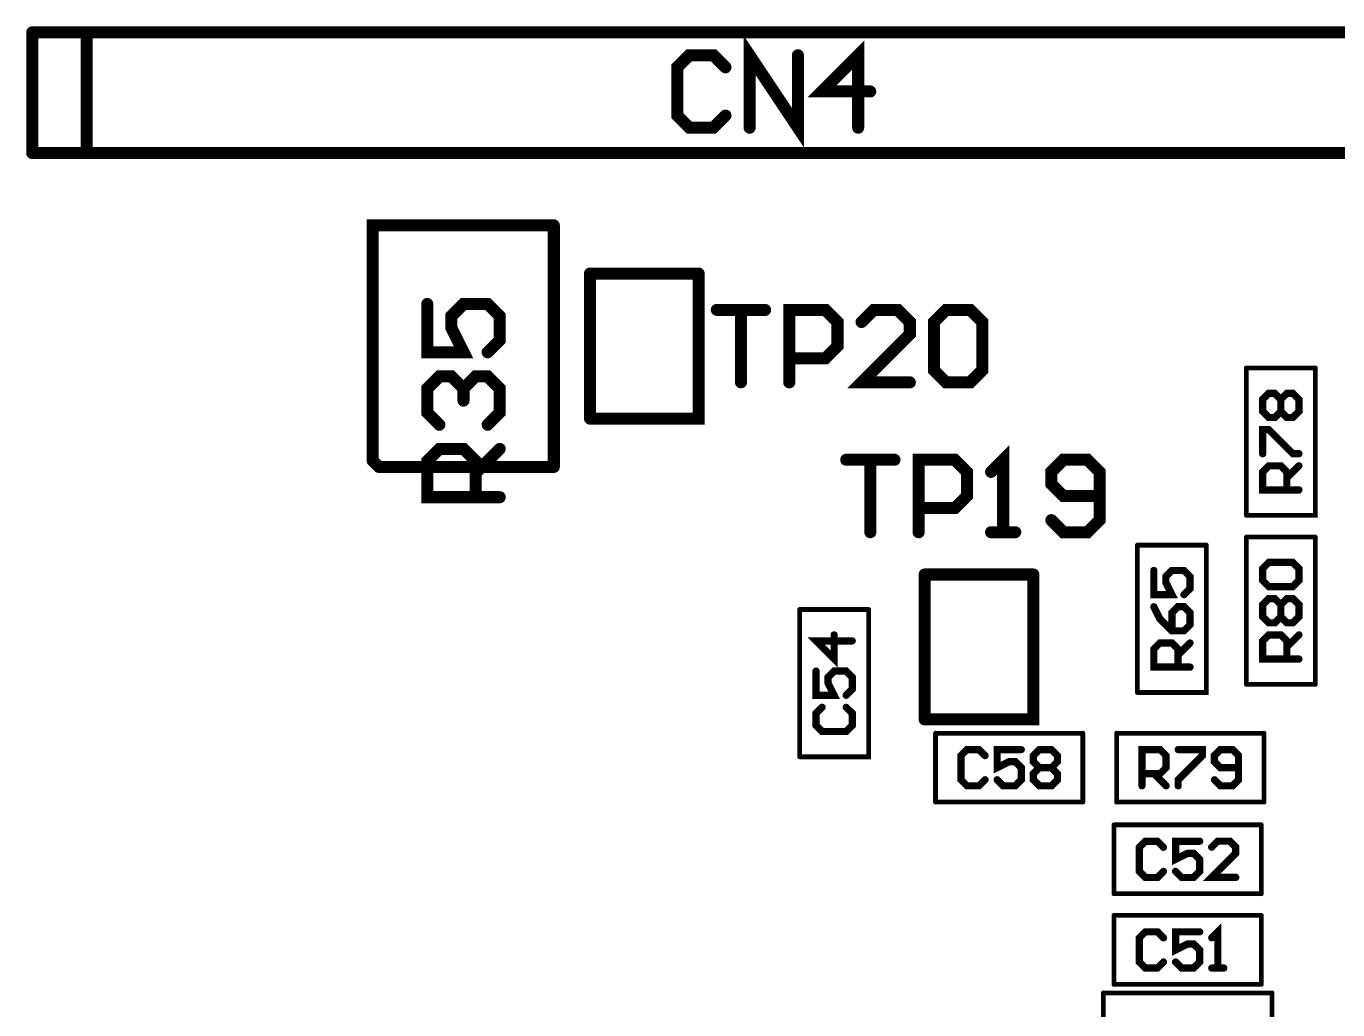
# Model space of a CAD drawing. Extents: x -4.2 to 14.8, y -3.5 to 8.8.
# Drawn here: x 5.161 to 6.247, y 3.25 to 4.064 of the extents above; entities that cross this region are included whole.
import ezdxf

# ---------------------------------------------------------------- set-up
doc = ezdxf.new("R2010")
doc.units = 0
doc.layers.add('2D_LINE_00', color=1, linetype='CONTINUOUS')

# ---------------------------------------------------------------- blocks, each defined once
blk = doc.blocks.new('SMOOTH_0$01')
at = {"const_width": 0.005}
blk.add_lwpolyline([(-0.0025, 0, 1), (0.0025, 0, 1)], format="xyb", close=True, dxfattribs=at)
blk = doc.blocks.new('DRAWING_3077')
at = {"layer": '2D_LINE_00', "const_width": 0.01}
blk.add_lwpolyline([(0, 0), (0, 0.1)], dxfattribs=at)
at = {"layer": '2D_LINE_00'}
for p in [(0, 0.1), (0, 0)]:
    blk.add_blockref('SMOOTH_0$01', p, dxfattribs=at)
blk = doc.blocks.new('DRAWING_3078')
at = {"layer": '2D_LINE_00', "const_width": 0.01}
blk.add_lwpolyline([(0, 0), (1.24, 0)], dxfattribs=at)
at = {"layer": '2D_LINE_00'}
for p in [(0, 0), (1.24, 0)]:
    blk.add_blockref('SMOOTH_0$01', p, dxfattribs=at)
blk = doc.blocks.new('DRAWING_3080')
at = {"layer": '2D_LINE_00', "const_width": 0.01}
blk.add_lwpolyline([(0, 0), (1.24, 0)], dxfattribs=at)
at = {"layer": '2D_LINE_00'}
for p in [(0, 0), (1.24, 0)]:
    blk.add_blockref('SMOOTH_0$01', p, dxfattribs=at)
blk = doc.blocks.new('DRAWING_3081')
at = {"layer": '2D_LINE_00', "const_width": 0.01}
blk.add_lwpolyline([(0, 0), (0, 0.1)], dxfattribs=at)
at = {"layer": '2D_LINE_00'}
for p in [(0, 0.1), (0, 0)]:
    blk.add_blockref('SMOOTH_0$01', p, dxfattribs=at)
blk = doc.blocks.new('DRAWING_3132')
at = {"layer": '2D_LINE_00', "const_width": 0.01}
blk.add_lwpolyline([(0, 0), (0.005, -0.005)], dxfattribs=at)
at = {"layer": '2D_LINE_00'}
for p in [(0, 0), (0.005, -0.005)]:
    blk.add_blockref('SMOOTH_0$01', p, dxfattribs=at)
blk = doc.blocks.new('DRAWING_3133')
at = {"layer": '2D_LINE_00', "const_width": 0.01}
blk.add_lwpolyline([(0, 0), (0, 0.195), (0.15, 0.195)], dxfattribs=at)
at = {"layer": '2D_LINE_00'}
for p in [(0, 0.195), (0.15, 0.195), (0, 0)]:
    blk.add_blockref('SMOOTH_0$01', p, dxfattribs=at)
blk = doc.blocks.new('DRAWING_3134')
at = {"layer": '2D_LINE_00', "const_width": 0.01}
blk.add_lwpolyline([(0, 0), (0, 0.2)], dxfattribs=at)
at = {"layer": '2D_LINE_00'}
for p in [(0, 0.2), (0, 0)]:
    blk.add_blockref('SMOOTH_0$01', p, dxfattribs=at)
blk = doc.blocks.new('DRAWING_3135')
at = {"layer": '2D_LINE_00', "const_width": 0.01}
blk.add_lwpolyline([(0, 0), (0.145, 0)], dxfattribs=at)
at = {"layer": '2D_LINE_00'}
for p in [(0, 0), (0.145, 0)]:
    blk.add_blockref('SMOOTH_0$01', p, dxfattribs=at)
blk = doc.blocks.new('DRAWING_3184')
at = {"layer": '2D_LINE_00', "const_width": 0.01}
blk.add_lwpolyline([(0, 0), (0, 0.12)], dxfattribs=at)
at = {"layer": '2D_LINE_00'}
for p in [(0, 0.12), (0, 0)]:
    blk.add_blockref('SMOOTH_0$01', p, dxfattribs=at)
blk = doc.blocks.new('DRAWING_3185')
at = {"layer": '2D_LINE_00', "const_width": 0.01}
blk.add_lwpolyline([(0, 0), (0.09, 0), (0.09, 0.12)], dxfattribs=at)
at = {"layer": '2D_LINE_00'}
for p in [(0.09, 0.12), (0, 0), (0.09, 0)]:
    blk.add_blockref('SMOOTH_0$01', p, dxfattribs=at)
blk = doc.blocks.new('DRAWING_3186')
at = {"layer": '2D_LINE_00', "const_width": 0.01}
blk.add_lwpolyline([(0, 0), (0.09, 0)], dxfattribs=at)
at = {"layer": '2D_LINE_00'}
for p in [(0, 0), (0.09, 0)]:
    blk.add_blockref('SMOOTH_0$01', p, dxfattribs=at)
blk = doc.blocks.new('DRAWING_3190')
at = {"layer": '2D_LINE_00', "const_width": 0.01}
blk.add_lwpolyline([(0, 0), (0, 0.12)], dxfattribs=at)
at = {"layer": '2D_LINE_00'}
for p in [(0, 0.12), (0, 0)]:
    blk.add_blockref('SMOOTH_0$01', p, dxfattribs=at)
blk = doc.blocks.new('DRAWING_3191')
at = {"layer": '2D_LINE_00', "const_width": 0.01}
blk.add_lwpolyline([(0, 0), (0.09, 0), (0.09, 0.12)], dxfattribs=at)
at = {"layer": '2D_LINE_00'}
for p in [(0.09, 0.12), (0, 0), (0.09, 0)]:
    blk.add_blockref('SMOOTH_0$01', p, dxfattribs=at)
blk = doc.blocks.new('DRAWING_3192')
at = {"layer": '2D_LINE_00', "const_width": 0.01}
blk.add_lwpolyline([(0, 0), (0.09, 0)], dxfattribs=at)
at = {"layer": '2D_LINE_00'}
for p in [(0, 0), (0.09, 0)]:
    blk.add_blockref('SMOOTH_0$01', p, dxfattribs=at)
blk = doc.blocks.new('DRAWING_3339')
at = {"layer": '2D_LINE_00', "const_width": 0.01}
blk.add_lwpolyline([(0, 0), (-0.01, 0.01), (-0.02999, 0.01), (-0.03999, 0), (-0.03999, -0.03998), (-0.02999, -0.04998), (-0.01, -0.04998), (0, -0.03998)], dxfattribs=at)
at = {"layer": '2D_LINE_00'}
for p in [(-0.02999, 0.01), (-0.01, 0.01), (-0.03999, 0), (0, 0), (-0.03999, -0.03998), (0, -0.03998), (-0.02999, -0.04998), (-0.01, -0.04998)]:
    blk.add_blockref('SMOOTH_0$01', p, dxfattribs=at)
blk = doc.blocks.new('DRAWING_3340')
at = {"layer": '2D_LINE_00', "const_width": 0.01}
blk.add_lwpolyline([(0, 0), (0, 0.05998), (0.03999, 0), (0.03999, 0.05998)], dxfattribs=at)
at = {"layer": '2D_LINE_00'}
for p in [(0, 0.05998), (0.03999, 0.05998), (0, 0), (0.03999, 0)]:
    blk.add_blockref('SMOOTH_0$01', p, dxfattribs=at)
blk = doc.blocks.new('DRAWING_3341')
at = {"layer": '2D_LINE_00', "const_width": 0.01}
blk.add_lwpolyline([(0, 0), (0, 0.05998), (-0.02999, 0.02999), (0.01, 0.02999)], dxfattribs=at)
at = {"layer": '2D_LINE_00'}
for p in [(0, 0.05998), (-0.02999, 0.02999), (0.01, 0.02999), (0, 0)]:
    blk.add_blockref('SMOOTH_0$01', p, dxfattribs=at)
blk = doc.blocks.new('DRAWING_3380')
at = {"layer": '2D_LINE_00', "const_width": 0.01}
blk.add_lwpolyline([(0, 0), (-0.05998, 0), (-0.05998, 0.02999), (-0.04998, 0.03999), (-0.02999, 0.03999), (-0.01999, 0.02999), (-0.01999, 0)], dxfattribs=at)
at = {"layer": '2D_LINE_00'}
for p in [(-0.04998, 0.03999), (-0.02999, 0.03999), (-0.05998, 0.02999), (-0.01999, 0.02999), (-0.05998, 0), (-0.01999, 0), (0, 0)]:
    blk.add_blockref('SMOOTH_0$01', p, dxfattribs=at)
blk = doc.blocks.new('DRAWING_3381')
at = {"layer": '2D_LINE_00', "const_width": 0.01}
blk.add_lwpolyline([(0, 0), (0.01999, 0.02)], dxfattribs=at)
at = {"layer": '2D_LINE_00'}
for p in [(0.01999, 0.02), (0, 0)]:
    blk.add_blockref('SMOOTH_0$01', p, dxfattribs=at)
blk = doc.blocks.new('DRAWING_3382')
at = {"layer": '2D_LINE_00', "const_width": 0.01}
blk.add_lwpolyline([(0, 0), (-0.01, 0.01), (-0.01, 0.02999), (0, 0.03999), (0.00999, 0.03999), (0.01999, 0.02999), (0.01999, 0.01999), (0.01999, 0.02999), (0.02999, 0.03999), (0.03998, 0.03999), (0.04998, 0.02999), (0.04998, 0.01), (0.03998, 0)], dxfattribs=at)
at = {"layer": '2D_LINE_00'}
for p in [(0, 0.03999), (0.00999, 0.03999), (0.02999, 0.03999), (0.03998, 0.03999), (-0.01, 0.02999), (0.01999, 0.02999), (0.01999, 0.02999), (0.04998, 0.02999), (0.01999, 0.01999), (-0.01, 0.01), (0.04998, 0.01), (0, 0), (0.03998, 0)]:
    blk.add_blockref('SMOOTH_0$01', p, dxfattribs=at)
blk = doc.blocks.new('DRAWING_3383')
at = {"layer": '2D_LINE_00', "const_width": 0.01}
blk.add_lwpolyline([(0, 0), (0, -0.03999), (0.02999, -0.03999), (0.01999, -0.01999), (0.01999, -0.01), (0.02999, 0), (0.04998, 0), (0.05998, -0.01), (0.05998, -0.02999), (0.04998, -0.03999)], dxfattribs=at)
at = {"layer": '2D_LINE_00'}
for p in [(0, 0), (0.02999, 0), (0.04998, 0), (0.01999, -0.01), (0.05998, -0.01), (0.01999, -0.01999), (0.05998, -0.02999), (0, -0.03999), (0.02999, -0.03999), (0.04998, -0.03999)]:
    blk.add_blockref('SMOOTH_0$01', p, dxfattribs=at)
blk = doc.blocks.new('DRAWING_3423')
at = {"layer": '2D_LINE_00', "const_width": 0.01}
blk.add_lwpolyline([(0, 0), (0.03999, 0), (0.01999, 0), (0.01999, -0.05998)], dxfattribs=at)
at = {"layer": '2D_LINE_00'}
for p in [(0, 0), (0.01999, 0), (0.03999, 0), (0.01999, -0.05998)]:
    blk.add_blockref('SMOOTH_0$01', p, dxfattribs=at)
blk = doc.blocks.new('DRAWING_3424')
at = {"layer": '2D_LINE_00', "const_width": 0.01}
blk.add_lwpolyline([(0, 0), (0, 0.05998), (0.02999, 0.05998), (0.03999, 0.04998), (0.03999, 0.02999), (0.02999, 0.01999), (0, 0.01999)], dxfattribs=at)
at = {"layer": '2D_LINE_00'}
for p in [(0, 0.05998), (0.02999, 0.05998), (0.03999, 0.04998), (0.03999, 0.02999), (0, 0.01999), (0.02999, 0.01999), (0, 0)]:
    blk.add_blockref('SMOOTH_0$01', p, dxfattribs=at)
blk = doc.blocks.new('DRAWING_3425')
at = {"layer": '2D_LINE_00', "const_width": 0.01}
blk.add_lwpolyline([(0, 0), (-0.03999, 0), (0, 0.03999), (0, 0.04998), (-0.01, 0.05998), (-0.02999, 0.05998), (-0.03999, 0.04998)], dxfattribs=at)
at = {"layer": '2D_LINE_00'}
for p in [(-0.03999, 0.04998), (-0.02999, 0.05998), (-0.01, 0.05998), (0, 0.04998), (0, 0.03999), (-0.03999, 0), (0, 0)]:
    blk.add_blockref('SMOOTH_0$01', p, dxfattribs=at)
blk = doc.blocks.new('DRAWING_3426')
at = {"layer": '2D_LINE_00', "const_width": 0.01}
blk.add_lwpolyline([(0, 0), (0.01, 0.01), (0.02999, 0.01), (0.03999, 0), (0.03999, -0.03998), (0.02999, -0.04998), (0.01, -0.04998), (0, -0.03998), (0, 0)], dxfattribs=at)
at = {"layer": '2D_LINE_00'}
for p in [(0.01, 0.01), (0.02999, 0.01), (0, 0), (0, 0), (0.03999, 0), (0, -0.03998), (0.03999, -0.03998), (0.01, -0.04998), (0.02999, -0.04998)]:
    blk.add_blockref('SMOOTH_0$01', p, dxfattribs=at)
blk = doc.blocks.new('DRAWING_3430')
at = {"layer": '2D_LINE_00', "const_width": 0.01}
blk.add_lwpolyline([(0, 0), (0.03999, 0), (0.01999, 0), (0.01999, -0.05998)], dxfattribs=at)
at = {"layer": '2D_LINE_00'}
for p in [(0, 0), (0.01999, 0), (0.03999, 0), (0.01999, -0.05998)]:
    blk.add_blockref('SMOOTH_0$01', p, dxfattribs=at)
blk = doc.blocks.new('DRAWING_3431')
at = {"layer": '2D_LINE_00', "const_width": 0.01}
blk.add_lwpolyline([(0, 0), (0, 0.05998), (0.02999, 0.05998), (0.03999, 0.04998), (0.03999, 0.02999), (0.02999, 0.01999), (0, 0.01999)], dxfattribs=at)
at = {"layer": '2D_LINE_00'}
for p in [(0, 0.05998), (0.02999, 0.05998), (0.03999, 0.04998), (0.03999, 0.02999), (0, 0.01999), (0.02999, 0.01999), (0, 0)]:
    blk.add_blockref('SMOOTH_0$01', p, dxfattribs=at)
blk = doc.blocks.new('DRAWING_3432')
at = {"layer": '2D_LINE_00', "const_width": 0.01}
blk.add_lwpolyline([(0, 0), (0.02, 0), (0.01, 0), (0.01, 0.05998), (0, 0.04998)], dxfattribs=at)
at = {"layer": '2D_LINE_00'}
for p in [(0, 0.04998), (0.01, 0.05998), (0, 0), (0.01, 0), (0.02, 0)]:
    blk.add_blockref('SMOOTH_0$01', p, dxfattribs=at)
blk = doc.blocks.new('DRAWING_3433')
at = {"layer": '2D_LINE_00', "const_width": 0.01}
blk.add_lwpolyline([(0, 0), (0.01, -0.01), (0.03, -0.01), (0.03999, 0), (0.03999, 0.03998), (0.03, 0.04998), (0.01, 0.04998), (0, 0.03998), (0, 0.02999), (0.01, 0.01999), (0.03999, 0.01999)], dxfattribs=at)
at = {"layer": '2D_LINE_00'}
for p in [(0.01, 0.04998), (0.03, 0.04998), (0, 0.03998), (0.03999, 0.03998), (0, 0.02999), (0.01, 0.01999), (0.03999, 0.01999), (0, 0), (0.03999, 0), (0.01, -0.01), (0.03, -0.01)]:
    blk.add_blockref('SMOOTH_0$01', p, dxfattribs=at)
blk = doc.blocks.new('SMOOTH_0$00394')
at = {"const_width": 0.00197}
blk.add_lwpolyline([(-0.001, 0, 1), (0.001, 0, 1)], format="xyb", close=True, dxfattribs=at)
blk = doc.blocks.new('DRAWING_3766')
at = {"layer": '2D_LINE_00', "const_width": 0.00394}
blk.add_lwpolyline([(0, 0), (0, 0.07874)], dxfattribs=at)
at = {"layer": '2D_LINE_00'}
for p in [(0, 0.07874), (0, 0)]:
    blk.add_blockref('SMOOTH_0$00394', p, dxfattribs=at)
blk = doc.blocks.new('DRAWING_3767')
at = {"layer": '2D_LINE_00', "const_width": 0.00394}
blk.add_lwpolyline([(0, 0), (0.13976, 0)], dxfattribs=at)
at = {"layer": '2D_LINE_00'}
for p in [(0, 0), (0.13976, 0)]:
    blk.add_blockref('SMOOTH_0$00394', p, dxfattribs=at)
blk = doc.blocks.new('DRAWING_3769')
at = {"layer": '2D_LINE_00', "const_width": 0.00394}
blk.add_lwpolyline([(0, 0), (0, 0.07874)], dxfattribs=at)
at = {"layer": '2D_LINE_00'}
for p in [(0, 0.07874), (0, 0)]:
    blk.add_blockref('SMOOTH_0$00394', p, dxfattribs=at)
blk = doc.blocks.new('DRAWING_3830')
at = {"layer": '2D_LINE_00', "const_width": 0.00394}
blk.add_lwpolyline([(0, 0), (0.05708, 0)], dxfattribs=at)
at = {"layer": '2D_LINE_00'}
for p in [(0, 0), (0.05708, 0)]:
    blk.add_blockref('SMOOTH_0$00394', p, dxfattribs=at)
blk = doc.blocks.new('DRAWING_3831')
at = {"layer": '2D_LINE_00', "const_width": 0.00394}
blk.add_lwpolyline([(0, 0), (0.05708, 0)], dxfattribs=at)
at = {"layer": '2D_LINE_00'}
for p in [(0, 0), (0.05708, 0)]:
    blk.add_blockref('SMOOTH_0$00394', p, dxfattribs=at)
blk = doc.blocks.new('DRAWING_3832')
at = {"layer": '2D_LINE_00', "const_width": 0.00394}
blk.add_lwpolyline([(0, 0), (0, 0.12204)], dxfattribs=at)
at = {"layer": '2D_LINE_00'}
for p in [(0, 0.12204), (0, 0)]:
    blk.add_blockref('SMOOTH_0$00394', p, dxfattribs=at)
blk = doc.blocks.new('DRAWING_3833')
at = {"layer": '2D_LINE_00', "const_width": 0.00394}
blk.add_lwpolyline([(0, 0), (0, 0.12204)], dxfattribs=at)
at = {"layer": '2D_LINE_00'}
for p in [(0, 0.12204), (0, 0)]:
    blk.add_blockref('SMOOTH_0$00394', p, dxfattribs=at)
blk = doc.blocks.new('DRAWING_3834')
at = {"layer": '2D_LINE_00', "const_width": 0.00394}
blk.add_lwpolyline([(0, 0), (0, 0.05708)], dxfattribs=at)
at = {"layer": '2D_LINE_00'}
for p in [(0, 0.05708), (0, 0)]:
    blk.add_blockref('SMOOTH_0$00394', p, dxfattribs=at)
blk = doc.blocks.new('DRAWING_3835')
at = {"layer": '2D_LINE_00', "const_width": 0.00394}
blk.add_lwpolyline([(0, 0), (0, 0.05708)], dxfattribs=at)
at = {"layer": '2D_LINE_00'}
for p in [(0, 0.05708), (0, 0)]:
    blk.add_blockref('SMOOTH_0$00394', p, dxfattribs=at)
blk = doc.blocks.new('DRAWING_3836')
at = {"layer": '2D_LINE_00', "const_width": 0.00394}
blk.add_lwpolyline([(0, 0), (0.12204, 0)], dxfattribs=at)
at = {"layer": '2D_LINE_00'}
for p in [(0, 0), (0.12204, 0)]:
    blk.add_blockref('SMOOTH_0$00394', p, dxfattribs=at)
blk = doc.blocks.new('DRAWING_3837')
at = {"layer": '2D_LINE_00', "const_width": 0.00394}
blk.add_lwpolyline([(0, 0), (0.12204, 0)], dxfattribs=at)
at = {"layer": '2D_LINE_00'}
for p in [(0, 0), (0.12204, 0)]:
    blk.add_blockref('SMOOTH_0$00394', p, dxfattribs=at)
blk = doc.blocks.new('DRAWING_3838')
at = {"layer": '2D_LINE_00', "const_width": 0.00394}
blk.add_lwpolyline([(0, 0), (0.05708, 0)], dxfattribs=at)
at = {"layer": '2D_LINE_00'}
for p in [(0, 0), (0.05708, 0)]:
    blk.add_blockref('SMOOTH_0$00394', p, dxfattribs=at)
blk = doc.blocks.new('DRAWING_3839')
at = {"layer": '2D_LINE_00', "const_width": 0.00394}
blk.add_lwpolyline([(0, 0), (0.05708, 0), (0.05708, 0.12204)], dxfattribs=at)
at = {"layer": '2D_LINE_00'}
for p in [(0.05708, 0.12204), (0, 0), (0.05708, 0)]:
    blk.add_blockref('SMOOTH_0$00394', p, dxfattribs=at)
blk = doc.blocks.new('DRAWING_3840')
at = {"layer": '2D_LINE_00', "const_width": 0.00394}
blk.add_lwpolyline([(0, 0), (0, 0.12204)], dxfattribs=at)
at = {"layer": '2D_LINE_00'}
for p in [(0, 0.12204), (0, 0)]:
    blk.add_blockref('SMOOTH_0$00394', p, dxfattribs=at)
blk = doc.blocks.new('DRAWING_3853')
at = {"layer": '2D_LINE_00', "const_width": 0.00394}
blk.add_lwpolyline([(0, 0), (0.05708, 0)], dxfattribs=at)
at = {"layer": '2D_LINE_00'}
for p in [(0, 0), (0.05708, 0)]:
    blk.add_blockref('SMOOTH_0$00394', p, dxfattribs=at)
blk = doc.blocks.new('DRAWING_3854')
at = {"layer": '2D_LINE_00', "const_width": 0.00394}
blk.add_lwpolyline([(0, 0), (0.05708, 0), (0.05708, 0.12204)], dxfattribs=at)
at = {"layer": '2D_LINE_00'}
for p in [(0.05708, 0.12204), (0, 0), (0.05708, 0)]:
    blk.add_blockref('SMOOTH_0$00394', p, dxfattribs=at)
blk = doc.blocks.new('DRAWING_3855')
at = {"layer": '2D_LINE_00', "const_width": 0.00394}
blk.add_lwpolyline([(0, 0), (0, 0.12204)], dxfattribs=at)
at = {"layer": '2D_LINE_00'}
for p in [(0, 0.12204), (0, 0)]:
    blk.add_blockref('SMOOTH_0$00394', p, dxfattribs=at)
blk = doc.blocks.new('DRAWING_3890')
at = {"layer": '2D_LINE_00', "const_width": 0.00394}
blk.add_lwpolyline([(0, 0), (0, 0.05708)], dxfattribs=at)
at = {"layer": '2D_LINE_00'}
for p in [(0, 0.05708), (0, 0)]:
    blk.add_blockref('SMOOTH_0$00394', p, dxfattribs=at)
blk = doc.blocks.new('DRAWING_3891')
at = {"layer": '2D_LINE_00', "const_width": 0.00394}
blk.add_lwpolyline([(0, 0), (0, 0.05708)], dxfattribs=at)
at = {"layer": '2D_LINE_00'}
for p in [(0, 0.05708), (0, 0)]:
    blk.add_blockref('SMOOTH_0$00394', p, dxfattribs=at)
blk = doc.blocks.new('DRAWING_3892')
at = {"layer": '2D_LINE_00', "const_width": 0.00394}
blk.add_lwpolyline([(0, 0), (0.12204, 0)], dxfattribs=at)
at = {"layer": '2D_LINE_00'}
for p in [(0, 0), (0.12204, 0)]:
    blk.add_blockref('SMOOTH_0$00394', p, dxfattribs=at)
blk = doc.blocks.new('DRAWING_3893')
at = {"layer": '2D_LINE_00', "const_width": 0.00394}
blk.add_lwpolyline([(0, 0), (0.12204, 0)], dxfattribs=at)
at = {"layer": '2D_LINE_00'}
for p in [(0, 0), (0.12204, 0)]:
    blk.add_blockref('SMOOTH_0$00394', p, dxfattribs=at)
blk = doc.blocks.new('DRAWING_3898')
at = {"layer": '2D_LINE_00', "const_width": 0.00394}
blk.add_lwpolyline([(0, 0), (0.05708, 0)], dxfattribs=at)
at = {"layer": '2D_LINE_00'}
for p in [(0, 0), (0.05708, 0)]:
    blk.add_blockref('SMOOTH_0$00394', p, dxfattribs=at)
blk = doc.blocks.new('DRAWING_3899')
at = {"layer": '2D_LINE_00', "const_width": 0.00394}
blk.add_lwpolyline([(0, 0), (0.05708, 0), (0.05708, 0.12204)], dxfattribs=at)
at = {"layer": '2D_LINE_00'}
for p in [(0.05708, 0.12204), (0, 0), (0.05708, 0)]:
    blk.add_blockref('SMOOTH_0$00394', p, dxfattribs=at)
blk = doc.blocks.new('DRAWING_3900')
at = {"layer": '2D_LINE_00', "const_width": 0.00394}
blk.add_lwpolyline([(0, 0), (0, 0.12204)], dxfattribs=at)
at = {"layer": '2D_LINE_00'}
for p in [(0, 0.12204), (0, 0)]:
    blk.add_blockref('SMOOTH_0$00394', p, dxfattribs=at)
blk = doc.blocks.new('DRAWING_3905')
at = {"layer": '2D_LINE_00', "const_width": 0.00394}
blk.add_lwpolyline([(0, 0), (0, 0.05708)], dxfattribs=at)
at = {"layer": '2D_LINE_00'}
for p in [(0, 0.05708), (0, 0)]:
    blk.add_blockref('SMOOTH_0$00394', p, dxfattribs=at)
blk = doc.blocks.new('DRAWING_3906')
at = {"layer": '2D_LINE_00', "const_width": 0.00394}
blk.add_lwpolyline([(0, 0), (0, 0.05708)], dxfattribs=at)
at = {"layer": '2D_LINE_00'}
for p in [(0, 0.05708), (0, 0)]:
    blk.add_blockref('SMOOTH_0$00394', p, dxfattribs=at)
blk = doc.blocks.new('DRAWING_3907')
at = {"layer": '2D_LINE_00', "const_width": 0.00394}
blk.add_lwpolyline([(0, 0), (0.12204, 0)], dxfattribs=at)
at = {"layer": '2D_LINE_00'}
for p in [(0, 0), (0.12204, 0)]:
    blk.add_blockref('SMOOTH_0$00394', p, dxfattribs=at)
blk = doc.blocks.new('DRAWING_3908')
at = {"layer": '2D_LINE_00', "const_width": 0.00394}
blk.add_lwpolyline([(0, 0), (0.12204, 0)], dxfattribs=at)
at = {"layer": '2D_LINE_00'}
for p in [(0, 0), (0.12204, 0)]:
    blk.add_blockref('SMOOTH_0$00394', p, dxfattribs=at)
blk = doc.blocks.new('DRAWING_3909')
at = {"layer": '2D_LINE_00', "const_width": 0.00394}
blk.add_lwpolyline([(0, 0), (0, 0.05708)], dxfattribs=at)
at = {"layer": '2D_LINE_00'}
for p in [(0, 0.05708), (0, 0)]:
    blk.add_blockref('SMOOTH_0$00394', p, dxfattribs=at)
blk = doc.blocks.new('DRAWING_3910')
at = {"layer": '2D_LINE_00', "const_width": 0.00394}
blk.add_lwpolyline([(0, 0), (0, 0.05708)], dxfattribs=at)
at = {"layer": '2D_LINE_00'}
for p in [(0, 0.05708), (0, 0)]:
    blk.add_blockref('SMOOTH_0$00394', p, dxfattribs=at)
blk = doc.blocks.new('DRAWING_3911')
at = {"layer": '2D_LINE_00', "const_width": 0.00394}
blk.add_lwpolyline([(0, 0), (0.12204, 0)], dxfattribs=at)
at = {"layer": '2D_LINE_00'}
for p in [(0, 0), (0.12204, 0)]:
    blk.add_blockref('SMOOTH_0$00394', p, dxfattribs=at)
blk = doc.blocks.new('DRAWING_3912')
at = {"layer": '2D_LINE_00', "const_width": 0.00394}
blk.add_lwpolyline([(0, 0), (0.12204, 0)], dxfattribs=at)
at = {"layer": '2D_LINE_00'}
for p in [(0, 0), (0.12204, 0)]:
    blk.add_blockref('SMOOTH_0$00394', p, dxfattribs=at)
blk = doc.blocks.new('SMOOTH_0$006')
at = {"const_width": 0.003}
blk.add_lwpolyline([(-0.0015, 0, 1), (0.0015, 0, 1)], format="xyb", close=True, dxfattribs=at)
blk = doc.blocks.new('DRAWING_4180')
at = {"layer": '2D_LINE_00', "const_width": 0.006}
blk.add_lwpolyline([(0, 0), (-0.02999, 0), (-0.02999, 0.015), (-0.02499, 0.01999), (-0.01499, 0.01999), (-0.01, 0.015), (-0.01, 0)], dxfattribs=at)
at = {"layer": '2D_LINE_00'}
for p in [(-0.02499, 0.01999), (-0.01499, 0.01999), (-0.02999, 0.015), (-0.01, 0.015), (-0.02999, 0), (-0.01, 0), (0, 0)]:
    blk.add_blockref('SMOOTH_0$006', p, dxfattribs=at)
blk = doc.blocks.new('DRAWING_4181')
at = {"layer": '2D_LINE_00', "const_width": 0.006}
blk.add_lwpolyline([(0, 0), (0.01, 0.00999)], dxfattribs=at)
at = {"layer": '2D_LINE_00'}
for p in [(0.01, 0.00999), (0, 0)]:
    blk.add_blockref('SMOOTH_0$006', p, dxfattribs=at)
blk = doc.blocks.new('DRAWING_4182')
at = {"layer": '2D_LINE_00', "const_width": 0.006}
blk.add_lwpolyline([(0, 0), (-0.005, 0.005), (-0.005, 0.015), (0, 0.01999), (0.005, 0.01999), (0.01, 0.015), (0.01499, 0.01999), (0.01999, 0.01999), (0.02499, 0.015), (0.02499, 0.005), (0.01999, 0), (0.01499, 0), (0.01, 0.005), (0.005, 0), (0, 0)], dxfattribs=at)
at = {"layer": '2D_LINE_00'}
for p in [(0, 0.01999), (0.005, 0.01999), (0.01499, 0.01999), (0.01999, 0.01999), (-0.005, 0.015), (0.01, 0.015), (0.02499, 0.015), (-0.005, 0.005), (0, 0), (0, 0), (0.005, 0), (0.01, 0.005), (0.01499, 0), (0.01999, 0), (0.02499, 0.005)]:
    blk.add_blockref('SMOOTH_0$006', p, dxfattribs=at)
blk = doc.blocks.new('DRAWING_4183')
at = {"layer": '2D_LINE_00', "const_width": 0.006}
blk.add_lwpolyline([(0, 0), (0, 0.01)], dxfattribs=at)
at = {"layer": '2D_LINE_00'}
for p in [(0, 0.01), (0, 0)]:
    blk.add_blockref('SMOOTH_0$006', p, dxfattribs=at)
blk = doc.blocks.new('DRAWING_4184')
at = {"layer": '2D_LINE_00', "const_width": 0.006}
blk.add_lwpolyline([(0, 0), (-0.005, 0.005), (-0.005, 0.015), (0, 0.01999), (0.01999, 0.01999), (0.02499, 0.015), (0.02499, 0.005), (0.01999, 0), (0, 0)], dxfattribs=at)
at = {"layer": '2D_LINE_00'}
for p in [(0, 0.01999), (0.01999, 0.01999), (-0.005, 0.015), (0.02499, 0.015), (-0.005, 0.005), (0, 0), (0, 0), (0.01999, 0), (0.02499, 0.005)]:
    blk.add_blockref('SMOOTH_0$006', p, dxfattribs=at)
blk = doc.blocks.new('DRAWING_4185')
at = {"layer": '2D_LINE_00', "const_width": 0.006}
blk.add_lwpolyline([(0, 0), (0, 0.02999), (0.015, 0.02999), (0.01999, 0.02499), (0.01999, 0.015), (0.015, 0.01), (0, 0.01)], dxfattribs=at)
at = {"layer": '2D_LINE_00'}
for p in [(0, 0.02999), (0.015, 0.02999), (0.01999, 0.02499), (0, 0.01), (0.015, 0.01), (0.01999, 0.015), (0, 0)]:
    blk.add_blockref('SMOOTH_0$006', p, dxfattribs=at)
blk = doc.blocks.new('DRAWING_4186')
at = {"layer": '2D_LINE_00', "const_width": 0.006}
blk.add_lwpolyline([(0, 0), (0.00999, -0.01)], dxfattribs=at)
at = {"layer": '2D_LINE_00'}
for p in [(0, 0), (0.00999, -0.01)]:
    blk.add_blockref('SMOOTH_0$006', p, dxfattribs=at)
blk = doc.blocks.new('DRAWING_4187')
at = {"layer": '2D_LINE_00', "const_width": 0.006}
blk.add_lwpolyline([(0, 0), (0.01999, 0), (0.01999, -0.005), (0, -0.02499), (0, -0.02999)], dxfattribs=at)
at = {"layer": '2D_LINE_00'}
for p in [(0, 0), (0.01999, 0), (0.01999, -0.005), (0, -0.02499), (0, -0.02999)]:
    blk.add_blockref('SMOOTH_0$006', p, dxfattribs=at)
blk = doc.blocks.new('DRAWING_4188')
at = {"layer": '2D_LINE_00', "const_width": 0.006}
blk.add_lwpolyline([(0, 0), (0.005, -0.005), (0.015, -0.005), (0.01999, 0), (0.01999, 0.01999), (0.015, 0.02499), (0.005, 0.02499), (0, 0.01999), (0, 0.01499), (0.005, 0.01), (0.01999, 0.01)], dxfattribs=at)
at = {"layer": '2D_LINE_00'}
for p in [(0, 0.01999), (0.005, 0.02499), (0.015, 0.02499), (0.01999, 0.01999), (0, 0.01499), (0.005, 0.01), (0.01999, 0.01), (0, 0), (0.01999, 0), (0.005, -0.005), (0.015, -0.005)]:
    blk.add_blockref('SMOOTH_0$006', p, dxfattribs=at)
blk = doc.blocks.new('DRAWING_4189')
at = {"layer": '2D_LINE_00', "const_width": 0.006}
blk.add_lwpolyline([(0, 0), (-0.02999, 0), (-0.02999, 0.01499), (-0.02499, 0.01999), (-0.01499, 0.01999), (-0.01, 0.01499), (-0.01, 0)], dxfattribs=at)
at = {"layer": '2D_LINE_00'}
for p in [(-0.02499, 0.01999), (-0.01499, 0.01999), (-0.02999, 0.01499), (-0.01, 0.01499), (-0.02999, 0), (-0.01, 0), (0, 0)]:
    blk.add_blockref('SMOOTH_0$006', p, dxfattribs=at)
blk = doc.blocks.new('DRAWING_4190')
at = {"layer": '2D_LINE_00', "const_width": 0.006}
blk.add_lwpolyline([(0, 0), (0.01, 0.00999)], dxfattribs=at)
at = {"layer": '2D_LINE_00'}
for p in [(0.01, 0.00999), (0, 0)]:
    blk.add_blockref('SMOOTH_0$006', p, dxfattribs=at)
blk = doc.blocks.new('DRAWING_4191')
at = {"layer": '2D_LINE_00', "const_width": 0.006}
blk.add_lwpolyline([(0, 0), (0, 0.01999), (0.005, 0.01999), (0.02499, 0), (0.02999, 0)], dxfattribs=at)
at = {"layer": '2D_LINE_00'}
for p in [(0, 0.01999), (0.005, 0.01999), (0, 0), (0.02499, 0), (0.02999, 0)]:
    blk.add_blockref('SMOOTH_0$006', p, dxfattribs=at)
blk = doc.blocks.new('DRAWING_4192')
at = {"layer": '2D_LINE_00', "const_width": 0.006}
blk.add_lwpolyline([(0, 0), (-0.005, 0.005), (-0.005, 0.015), (0, 0.01999), (0.005, 0.01999), (0.01, 0.015), (0.01499, 0.01999), (0.01999, 0.01999), (0.02499, 0.015), (0.02499, 0.005), (0.01999, 0), (0.01499, 0), (0.01, 0.005), (0.005, 0), (0, 0)], dxfattribs=at)
at = {"layer": '2D_LINE_00'}
for p in [(0, 0.01999), (0.005, 0.01999), (0.01499, 0.01999), (0.01999, 0.01999), (-0.005, 0.015), (0.01, 0.015), (0.02499, 0.015), (-0.005, 0.005), (0, 0), (0, 0), (0.005, 0), (0.01, 0.005), (0.01499, 0), (0.01999, 0), (0.02499, 0.005)]:
    blk.add_blockref('SMOOTH_0$006', p, dxfattribs=at)
blk = doc.blocks.new('DRAWING_4193')
at = {"layer": '2D_LINE_00', "const_width": 0.006}
blk.add_lwpolyline([(0, 0), (0, 0.01)], dxfattribs=at)
at = {"layer": '2D_LINE_00'}
for p in [(0, 0.01), (0, 0)]:
    blk.add_blockref('SMOOTH_0$006', p, dxfattribs=at)
blk = doc.blocks.new('DRAWING_4207')
at = {"layer": '2D_LINE_00', "const_width": 0.006}
blk.add_lwpolyline([(0, 0), (-0.02999, 0), (-0.02999, 0.01499), (-0.02499, 0.01999), (-0.015, 0.01999), (-0.01, 0.01499), (-0.01, 0)], dxfattribs=at)
at = {"layer": '2D_LINE_00'}
for p in [(-0.02499, 0.01999), (-0.015, 0.01999), (-0.02999, 0.01499), (-0.01, 0.01499), (-0.02999, 0), (-0.01, 0), (0, 0)]:
    blk.add_blockref('SMOOTH_0$006', p, dxfattribs=at)
blk = doc.blocks.new('DRAWING_4208')
at = {"layer": '2D_LINE_00', "const_width": 0.006}
blk.add_lwpolyline([(0, 0), (0.01, 0.00999)], dxfattribs=at)
at = {"layer": '2D_LINE_00'}
for p in [(0.01, 0.00999), (0, 0)]:
    blk.add_blockref('SMOOTH_0$006', p, dxfattribs=at)
blk = doc.blocks.new('DRAWING_4209')
at = {"layer": '2D_LINE_00', "const_width": 0.006}
blk.add_lwpolyline([(0, 0), (0.005, -0.00999), (0.01499, -0.01999), (0.02499, -0.01999), (0.02999, -0.01499), (0.02999, -0.005), (0.02499, 0), (0.01999, 0), (0.01499, -0.005), (0.01499, -0.01999)], dxfattribs=at)
at = {"layer": '2D_LINE_00'}
for p in [(0, 0), (0.01999, 0), (0.02499, 0), (0.005, -0.00999), (0.01499, -0.005), (0.02999, -0.005), (0.01499, -0.01999), (0.01499, -0.01999), (0.02499, -0.01999), (0.02999, -0.01499)]:
    blk.add_blockref('SMOOTH_0$006', p, dxfattribs=at)
blk = doc.blocks.new('DRAWING_4210')
at = {"layer": '2D_LINE_00', "const_width": 0.006}
blk.add_lwpolyline([(0, 0), (0, -0.01999), (0.01499, -0.01999), (0.00999, -0.00999), (0.00999, -0.005), (0.01499, 0), (0.02499, 0), (0.02999, -0.005), (0.02999, -0.01499), (0.02499, -0.01999)], dxfattribs=at)
at = {"layer": '2D_LINE_00'}
for p in [(0, 0), (0.01499, 0), (0.02499, 0), (0.00999, -0.005), (0.00999, -0.00999), (0.02999, -0.005), (0, -0.01999), (0.01499, -0.01999), (0.02499, -0.01999), (0.02999, -0.01499)]:
    blk.add_blockref('SMOOTH_0$006', p, dxfattribs=at)
blk = doc.blocks.new('DRAWING_4248')
at = {"layer": '2D_LINE_00', "const_width": 0.006}
blk.add_lwpolyline([(0, 0), (-0.00499, 0.005), (-0.01499, 0.005), (-0.01999, 0), (-0.01999, -0.01999), (-0.01499, -0.02499), (-0.00499, -0.02499), (0, -0.01999)], dxfattribs=at)
at = {"layer": '2D_LINE_00'}
for p in [(-0.01999, 0), (-0.01499, 0.005), (-0.00499, 0.005), (0, 0), (-0.01999, -0.01999), (0, -0.01999), (-0.01499, -0.02499), (-0.00499, -0.02499)]:
    blk.add_blockref('SMOOTH_0$006', p, dxfattribs=at)
blk = doc.blocks.new('DRAWING_4249')
at = {"layer": '2D_LINE_00', "const_width": 0.006}
blk.add_lwpolyline([(0, 0), (-0.01999, 0), (-0.01999, -0.01499), (-0.00999, -0.01), (-0.00499, -0.01), (0, -0.01499), (0, -0.02499), (-0.00499, -0.02999), (-0.01499, -0.02999), (-0.01999, -0.02499)], dxfattribs=at)
at = {"layer": '2D_LINE_00'}
for p in [(-0.01999, 0), (0, 0), (-0.00999, -0.01), (-0.00499, -0.01), (-0.01999, -0.01499), (0, -0.01499), (-0.01999, -0.02499), (-0.01499, -0.02999), (-0.00499, -0.02999), (0, -0.02499)]:
    blk.add_blockref('SMOOTH_0$006', p, dxfattribs=at)
blk = doc.blocks.new('DRAWING_4250')
at = {"layer": '2D_LINE_00', "const_width": 0.006}
blk.add_lwpolyline([(0, 0), (0.005, 0.005), (0.015, 0.005), (0.01999, 0), (0.01999, -0.005), (0.015, -0.00999), (0.01999, -0.01499), (0.01999, -0.01999), (0.015, -0.02499), (0.005, -0.02499), (0, -0.01999), (0, -0.01499), (0.005, -0.00999), (0, -0.005), (0, 0)], dxfattribs=at)
at = {"layer": '2D_LINE_00'}
for p in [(0, 0), (0, 0), (0.005, 0.005), (0.015, 0.005), (0.01999, 0), (0, -0.005), (0.005, -0.00999), (0.015, -0.00999), (0.01999, -0.005), (0, -0.01499), (0, -0.01999), (0.01999, -0.01499), (0.01999, -0.01999), (0.005, -0.02499), (0.015, -0.02499)]:
    blk.add_blockref('SMOOTH_0$006', p, dxfattribs=at)
blk = doc.blocks.new('DRAWING_4251')
at = {"layer": '2D_LINE_00', "const_width": 0.006}
blk.add_lwpolyline([(0, 0), (0.01, 0)], dxfattribs=at)
at = {"layer": '2D_LINE_00'}
for p in [(0, 0), (0.01, 0)]:
    blk.add_blockref('SMOOTH_0$006', p, dxfattribs=at)
blk = doc.blocks.new('DRAWING_4255')
at = {"layer": '2D_LINE_00', "const_width": 0.006}
blk.add_lwpolyline([(0, 0), (-0.005, -0.00499), (-0.005, -0.01499), (0, -0.01999), (0.01999, -0.01999), (0.02499, -0.01499), (0.02499, -0.00499), (0.01999, 0)], dxfattribs=at)
at = {"layer": '2D_LINE_00'}
for p in [(0, 0), (0.01999, 0), (-0.005, -0.00499), (0.02499, -0.00499), (-0.005, -0.01499), (0, -0.01999), (0.01999, -0.01999), (0.02499, -0.01499)]:
    blk.add_blockref('SMOOTH_0$006', p, dxfattribs=at)
blk = doc.blocks.new('DRAWING_4256')
at = {"layer": '2D_LINE_00', "const_width": 0.006}
blk.add_lwpolyline([(0, 0), (0, -0.01999), (0.015, -0.01999), (0.01, -0.00999), (0.01, -0.00499), (0.015, 0), (0.02499, 0), (0.02999, -0.00499), (0.02999, -0.01499), (0.02499, -0.01999)], dxfattribs=at)
at = {"layer": '2D_LINE_00'}
for p in [(0, 0), (0.015, 0), (0.02499, 0), (0.01, -0.00499), (0.01, -0.00999), (0.02999, -0.00499), (0, -0.01999), (0.015, -0.01999), (0.02499, -0.01999), (0.02999, -0.01499)]:
    blk.add_blockref('SMOOTH_0$006', p, dxfattribs=at)
blk = doc.blocks.new('DRAWING_4257')
at = {"layer": '2D_LINE_00', "const_width": 0.006}
blk.add_lwpolyline([(0, 0), (-0.02999, 0), (-0.01499, -0.015), (-0.01499, 0.00499)], dxfattribs=at)
at = {"layer": '2D_LINE_00'}
for p in [(-0.02999, 0), (-0.01499, 0.00499), (0, 0), (-0.01499, -0.015)]:
    blk.add_blockref('SMOOTH_0$006', p, dxfattribs=at)
blk = doc.blocks.new('DRAWING_4261')
at = {"layer": '2D_LINE_00', "const_width": 0.006}
blk.add_lwpolyline([(0, 0), (-0.005, 0.005), (-0.01499, 0.005), (-0.01999, 0), (-0.01999, -0.01999), (-0.01499, -0.02499), (-0.005, -0.02499), (0, -0.01999)], dxfattribs=at)
at = {"layer": '2D_LINE_00'}
for p in [(-0.01999, 0), (-0.01499, 0.005), (-0.005, 0.005), (0, 0), (-0.01999, -0.01999), (0, -0.01999), (-0.01499, -0.02499), (-0.005, -0.02499)]:
    blk.add_blockref('SMOOTH_0$006', p, dxfattribs=at)
blk = doc.blocks.new('DRAWING_4262')
at = {"layer": '2D_LINE_00', "const_width": 0.006}
blk.add_lwpolyline([(0, 0), (-0.01999, 0), (-0.01999, -0.01499), (-0.00999, -0.01), (-0.00499, -0.01), (0, -0.01499), (0, -0.02499), (-0.00499, -0.02999), (-0.01499, -0.02999), (-0.01999, -0.02499)], dxfattribs=at)
at = {"layer": '2D_LINE_00'}
for p in [(-0.01999, 0), (0, 0), (-0.00999, -0.01), (-0.00499, -0.01), (-0.01999, -0.01499), (0, -0.01499), (-0.01999, -0.02499), (-0.01499, -0.02999), (-0.00499, -0.02999), (0, -0.02499)]:
    blk.add_blockref('SMOOTH_0$006', p, dxfattribs=at)
blk = doc.blocks.new('DRAWING_4263')
at = {"layer": '2D_LINE_00', "const_width": 0.006}
blk.add_lwpolyline([(0, 0), (-0.01999, 0), (0, 0.01999), (0, 0.02499), (-0.005, 0.02999), (-0.01499, 0.02999), (-0.01999, 0.02499)], dxfattribs=at)
at = {"layer": '2D_LINE_00'}
for p in [(-0.01499, 0.02999), (-0.005, 0.02999), (-0.01999, 0.02499), (0, 0.02499), (0, 0.01999), (-0.01999, 0), (0, 0)]:
    blk.add_blockref('SMOOTH_0$006', p, dxfattribs=at)
blk = doc.blocks.new('DRAWING_4264')
at = {"layer": '2D_LINE_00', "const_width": 0.006}
blk.add_lwpolyline([(0, 0), (-0.005, 0.005), (-0.01499, 0.005), (-0.01999, 0), (-0.01999, -0.01999), (-0.01499, -0.02499), (-0.005, -0.02499), (0, -0.01999)], dxfattribs=at)
at = {"layer": '2D_LINE_00'}
for p in [(-0.01999, 0), (-0.01499, 0.005), (-0.005, 0.005), (0, 0), (-0.01999, -0.01999), (0, -0.01999), (-0.01499, -0.02499), (-0.005, -0.02499)]:
    blk.add_blockref('SMOOTH_0$006', p, dxfattribs=at)
blk = doc.blocks.new('DRAWING_4265')
at = {"layer": '2D_LINE_00', "const_width": 0.006}
blk.add_lwpolyline([(0, 0), (-0.01999, 0), (-0.01999, -0.015), (-0.00999, -0.01), (-0.00499, -0.01), (0, -0.015), (0, -0.02499), (-0.00499, -0.02999), (-0.01499, -0.02999), (-0.01999, -0.02499)], dxfattribs=at)
at = {"layer": '2D_LINE_00'}
for p in [(-0.01999, 0), (0, 0), (-0.00999, -0.01), (-0.00499, -0.01), (-0.01999, -0.015), (0, -0.015), (-0.01999, -0.02499), (-0.01499, -0.02999), (-0.00499, -0.02999), (0, -0.02499)]:
    blk.add_blockref('SMOOTH_0$006', p, dxfattribs=at)
blk = doc.blocks.new('DRAWING_4266')
at = {"layer": '2D_LINE_00', "const_width": 0.006}
blk.add_lwpolyline([(0, 0), (0.01, 0), (0.005, 0), (0.005, 0.02999), (0, 0.02499)], dxfattribs=at)
at = {"layer": '2D_LINE_00'}
for p in [(0.005, 0.02999), (0, 0.02499), (0, 0), (0.005, 0), (0.01, 0)]:
    blk.add_blockref('SMOOTH_0$006', p, dxfattribs=at)

msp = doc.modelspace()

# ---------------------------------------------------------------- block references
for name, p in [('DRAWING_3078', (5.1658, 4.059)), ('DRAWING_3081', (5.1658, 3.959)), ('DRAWING_3077', (5.2108, 3.959)), ('DRAWING_3340', (5.76, 3.98)), ('DRAWING_3339', (5.74, 4.03)), ('DRAWING_3341', (5.8499, 3.98)), ('DRAWING_3080', (5.1658, 3.959)), ('DRAWING_3133', (5.4478, 3.7041)), ('DRAWING_3134', (5.5978, 3.6991)), ('DRAWING_3184', (5.6278, 3.7391)), ('DRAWING_3185', (5.6278, 3.7391)), ('DRAWING_3186', (5.6278, 3.8592)), ('DRAWING_3383', (5.493, 3.834)), ('DRAWING_3423', (5.7328, 3.8291)), ('DRAWING_3424', (5.7928, 3.7691)), ('DRAWING_3425', (5.8927, 3.7691)), ('DRAWING_3426', (5.9127, 3.8191)), ('DRAWING_3838', (6.1715, 3.781)), ('DRAWING_3839', (6.1715, 3.659)), ('DRAWING_3840', (6.1715, 3.659)), ('DRAWING_3382', (5.503, 3.734)), ('DRAWING_4192', (6.19, 3.74)), ('DRAWING_4193', (6.2, 3.745)), ('DRAWING_4191', (6.185, 3.71)), ('DRAWING_3380', (5.553, 3.674)), ('DRAWING_3381', (5.533, 3.694)), ('DRAWING_3432', (5.96, 3.645)), ('DRAWING_3132', (5.4478, 3.7041)), ('DRAWING_3430', (5.84, 3.705)), ('DRAWING_3431', (5.9, 3.645)), ('DRAWING_3433', (6.0099, 3.655)), ('DRAWING_3135', (5.4528, 3.6991)), ('DRAWING_4189', (6.215, 3.68)), ('DRAWING_4190', (6.205, 3.69)), ('DRAWING_3831', (6.1715, 3.641)), ('DRAWING_3832', (6.1715, 3.519)), ('DRAWING_3833', (6.2285, 3.519)), ('DRAWING_3853', (6.0812, 3.6343)), ('DRAWING_3854', (6.0812, 3.5123)), ('DRAWING_3855', (6.0812, 3.5123)), ('DRAWING_4184', (6.19, 3.6)), ('DRAWING_3190', (5.905, 3.49)), ('DRAWING_3191', (5.905, 3.49)), ('DRAWING_3192', (5.905, 3.61)), ('DRAWING_4210', (6.0948, 3.6133)), ('DRAWING_4209', (6.0948, 3.5833)), ('DRAWING_4182', (6.19, 3.57)), ('DRAWING_4183', (6.2, 3.575)), ('DRAWING_3898', (5.8015, 3.581)), ('DRAWING_3899', (5.8015, 3.459)), ('DRAWING_3900', (5.8015, 3.459)), ('DRAWING_4257', (5.845, 3.555)), ('DRAWING_4207', (6.1248, 3.5333)), ('DRAWING_4208', (6.1148, 3.5433)), ('DRAWING_4180', (6.215, 3.54)), ('DRAWING_4181', (6.205, 3.55)), ('DRAWING_4256', (5.815, 3.53)), ('DRAWING_3830', (6.1715, 3.519)), ('DRAWING_4255', (5.82, 3.5)), ('DRAWING_3891', (5.914, 3.4215)), ('DRAWING_3893', (5.914, 3.4785)), ('DRAWING_3890', (6.036, 3.4215)), ('DRAWING_3835', (6.064, 3.4215)), ('DRAWING_3837', (6.064, 3.4785)), ('DRAWING_3834', (6.186, 3.4215)), ('DRAWING_4248', (5.955, 3.46)), ('DRAWING_4249', (5.985, 3.465)), ('DRAWING_4250', (5.995, 3.46)), ('DRAWING_4185', (6.085, 3.435)), ('DRAWING_4187', (6.115, 3.465)), ('DRAWING_4188', (6.145, 3.44)), ('DRAWING_4251', (6, 3.45)), ('DRAWING_4186', (6.095, 3.445)), ('DRAWING_3892', (5.914, 3.4215)), ('DRAWING_3836', (6.064, 3.4215)), ('DRAWING_3906', (6.0618, 3.3456)), ('DRAWING_3908', (6.0618, 3.4027)), ('DRAWING_3905', (6.1838, 3.3456)), ('DRAWING_4261', (6.1028, 3.3841)), ('DRAWING_4262', (6.1328, 3.3891)), ('DRAWING_4263', (6.1627, 3.3592)), ('DRAWING_3907', (6.0618, 3.3456)), ('DRAWING_3910', (6.0618, 3.2706)), ('DRAWING_3912', (6.0618, 3.3277)), ('DRAWING_3909', (6.1838, 3.2706)), ('DRAWING_4264', (6.1028, 3.3091)), ('DRAWING_4265', (6.1328, 3.3141)), ('DRAWING_4266', (6.1428, 3.2841)), ('DRAWING_3911', (6.0618, 3.2706)), ('DRAWING_3767', (6.0529, 3.2635)), ('DRAWING_3769', (6.0529, 3.1848)), ('DRAWING_3766', (6.1927, 3.1848))]:
    msp.add_blockref(name, p)

doc.saveas('drawing.dxf')
